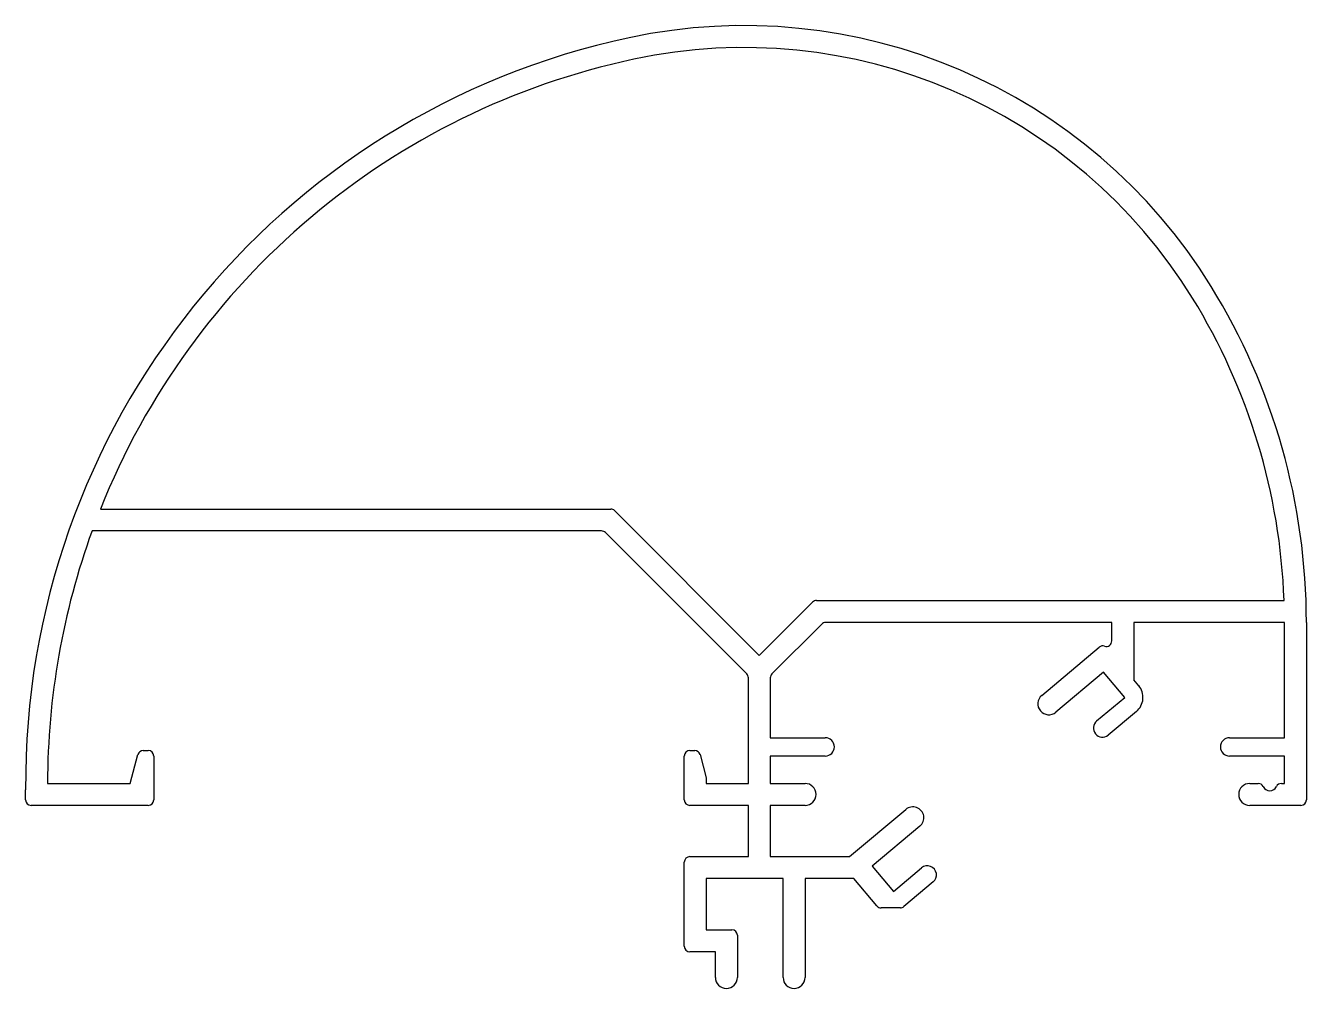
# Model space of a CAD drawing. Extents: x 636.8 to 706.8, y 433.4 to 486.
import ezdxf

# ---------------------------------------------------------------- set-up
doc = ezdxf.new("R2010")
doc.units = 0
doc.layers.get('0').update_dxf_attribs({"linetype": 'CONTINUOUS'})

msp = doc.modelspace()

# ---------------------------------------------------------------- linework, layer by layer
for p, q in [((640.854, 459.622), (668.743, 459.622)), ((668.955, 459.534), (676.868, 451.622)), ((668.246, 458.422), (640.397, 458.422)), ((676.18, 450.612), (668.458, 458.334)), ((676.868, 451.622), (679.78, 454.534)), ((679.992, 454.622), (705.546, 454.622)), ((680.277, 453.334), (677.555, 450.612)), ((696.131, 453.422), (680.489, 453.422)), ((696.131, 452.411), (696.131, 453.422)), ((705.568, 453.422), (697.331, 453.422)), ((697.331, 453.422), (697.331, 450.292)), ((705.568, 447.122), (705.568, 453.422)), ((706.768, 453.422), (706.768, 443.722)), ((692.304, 449.437), (695.445, 452.073)), ((676.268, 444.622), (676.268, 450.4)), ((677.468, 450.4), (677.468, 447.122)), ((695.68, 450.703), (693.076, 448.518)), ((696.837, 449.325), (695.68, 450.703)), ((697.603, 449.967), (697.331, 450.292)), ((695.305, 448.039), (696.837, 449.325)), ((697.48, 448.558), (695.934, 447.262)), ((677.468, 447.122), (680.468, 447.122)), ((702.568, 447.122), (705.568, 447.122)), ((642.488, 444.622), (642.908, 446.199)), ((643.198, 446.422), (643.468, 446.422)), ((643.768, 446.122), (643.768, 443.722)), ((672.768, 443.722), (672.768, 446.122)), ((673.068, 446.422), (673.337, 446.422)), ((673.627, 446.199), (673.968, 444.922)), ((677.468, 446.122), (677.468, 444.622)), ((680.468, 446.122), (677.468, 446.122)), ((705.568, 446.122), (702.568, 446.122)), ((705.568, 444.622), (705.568, 446.122)), ((637.966, 444.622), (642.488, 444.622)), ((673.968, 444.922), (673.968, 444.622)), ((673.968, 444.622), (676.268, 444.622)), ((677.468, 444.622), (679.368, 444.622)), ((703.668, 444.622), (704.135, 444.622)), ((705.4, 444.622), (705.568, 444.622)), ((636.768, 443.722), (636.768, 444.277)), ((643.468, 443.422), (637.068, 443.422)), ((676.268, 443.422), (673.068, 443.422)), ((676.268, 440.622), (676.268, 443.422)), ((677.468, 443.422), (677.468, 440.622)), ((679.368, 443.422), (677.468, 443.422)), ((681.798, 440.622), (684.874, 443.202)), ((706.468, 443.422), (703.668, 443.422)), ((685.645, 442.283), (683.041, 440.097)), ((672.768, 435.722), (672.768, 440.322)), ((673.068, 440.622), (676.268, 440.622)), ((677.468, 440.622), (681.798, 440.622)), ((683.041, 440.097), (684.198, 438.719)), ((684.198, 438.719), (685.73, 440.004)), ((673.968, 439.422), (673.968, 436.622)), ((678.168, 439.422), (673.968, 439.422)), ((678.168, 434.022), (678.168, 439.422)), ((679.368, 439.422), (679.368, 434.022)), ((682.041, 439.422), (679.368, 439.422)), ((683.294, 437.929), (682.041, 439.422)), ((686.373, 439.238), (684.768, 437.892)), ((684.575, 437.822), (683.524, 437.822)), ((673.968, 436.622), (675.368, 436.622)), ((675.668, 436.322), (675.668, 434.022)), ((674.468, 435.422), (673.068, 435.422)), ((674.468, 434.022), (674.468, 435.422))]:
    msp.add_line(p, q)
for centre, radius, start, end in [((676.024, 456.045), 30, 31.64469, 102.04792), ((678.466, 444.603), 41.7, 102.04792, 180.44758), ((676.024, 456.045), 28.8, 31.64469, 102.04792), ((678.466, 444.603), 40.5, 102.04792, 158.23254), ((671.768, 453.422), 33.8, 2.0346, 31.64469), ((671.768, 453.422), 35, 0, 31.64469), ((668.743, 459.322), 0.3, 45, 90), ((678.466, 444.603), 40.5, 160.04934, 179.97307), ((668.246, 458.122), 0.3, 45, 90), ((679.992, 454.322), 0.3, 90, 135), ((680.489, 453.122), 0.3, 90, 135), ((695.831, 452.411), 0.3, 251.26258, 0), ((695.638, 451.843), 0.3, 71.26258, 130), ((675.968, 450.4), 0.3, 0, 45), ((677.768, 450.4), 0.3, 135, 180), ((692.69, 448.978), 0.6, 130, 310), ((696.837, 449.325), 1, 309.98961, 40), ((695.627, 447.656), 0.5, 130, 307.91651), ((680.468, 446.622), 0.5, 270, 90), ((702.568, 446.622), 0.5, 90, 270), ((643.198, 446.122), 0.3, 90, 165.06858), ((643.468, 446.122), 0.3, 0, 90), ((673.068, 446.122), 0.3, 90, 180), ((673.337, 446.122), 0.3, 14.93142, 90), ((679.368, 444.022), 0.6, 270, 90), ((703.668, 444.022), 0.6, 90, 270), ((704.135, 444.322), 0.3, 25.37693, 90), ((705.4, 444.322), 0.3, 90, 154.62307), ((704.768, 444.622), 0.4, 205.37693, 334.62307), ((637.068, 443.722), 0.3, 180, 270), ((643.468, 443.722), 0.3, 270, 0), ((673.068, 443.722), 0.3, 180, 270), ((685.26, 442.743), 0.6, 310, 130), ((706.468, 443.722), 0.3, 270, 0), ((673.068, 440.322), 0.3, 90, 180), ((686.051, 439.621), 0.5, 310, 130), ((683.524, 438.122), 0.3, 220, 270), ((684.575, 438.122), 0.3, 270, 310), ((675.368, 436.322), 0.3, 0, 90), ((673.068, 435.722), 0.3, 180, 270), ((675.068, 434.022), 0.6, 180, 0), ((678.768, 434.022), 0.6, 180, 0)]:
    msp.add_arc(centre, radius, start, end)

doc.saveas('drawing.dxf')
